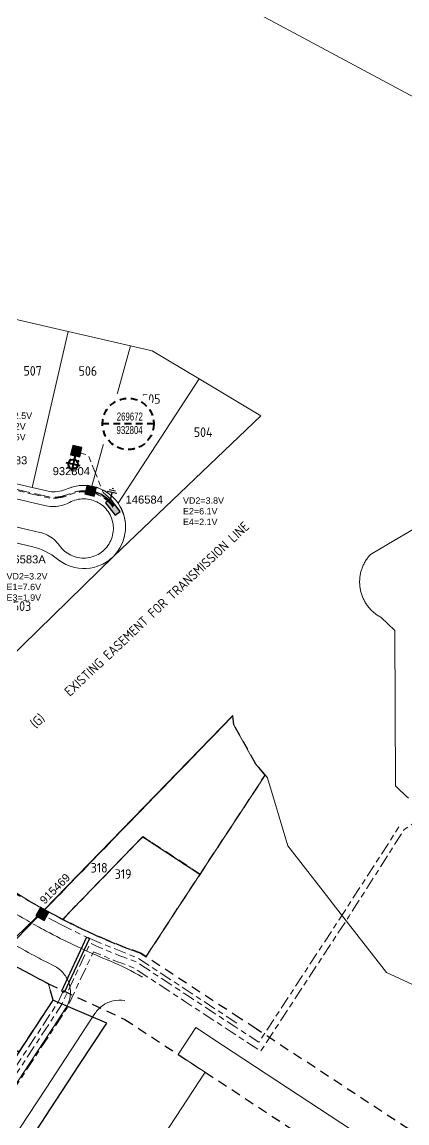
# Model space of a CAD drawing. Header units: metres. Extents: x 286486 to 288014, y 6149260 to 6150844.
# Drawn here: x 287511.6 to 287631.9, y 6149453.8 to 6149797.7 of the extents above; entities that cross this region are included whole.
import ezdxf
from ezdxf.enums import TextEntityAlignment as Align

# ---------------------------------------------------------------- set-up
doc = ezdxf.new("R2010")
doc.units = ezdxf.units.M
for name, pattern in [('Cable Exist UG', [8.2, 4, -1.2, 1.8, -1.2]), ('Dash', [5, 3, -2]), ('IE Trench LV', [6.5, 5, -1.5])]:
    doc.linetypes.add(name, pattern=pattern)
doc.layers.get('0').update_dxf_attribs({"color": 6})
for name, color, linetype in [('_User Dimensions', 7, 'Continuous'), ('_User Miscellaneous12', 7, 'Continuous'), ('_User Stage 5 Lots', 7, 'Continuous'), ('_User Stage 5 LV', 7, 'Continuous'), ('_User Stage 5 Pillars', 7, 'Continuous'), ('Mains_LV_New_R17', 2, 'Continuous'), ('Notes_HV_MISC', 7, 'Continuous'), ('Notes_LV_MISC', 7, 'Continuous'), ('Notes_SL_MISC', 7, 'Continuous'), ('SupportsUG_SP_LV_SL_EXT', 7, 'Continuous'), ('UG_Details_SP_MISC', 7, 'Continuous')]:
    doc.layers.add(name, color=color, linetype=linetype)
for name, color, linetype, lineweight in [('_User Kerbs', 2, 'Continuous', 5), ('_User Stage 5 Columns', 7, 'Continuous', 5), ('_User Stage 5 Trench', 255, 'Continuous', 5), ('Cadastre Developer_SP_NEW', 2, 'Continuous', 5), ('Cadastre Land Parcels_SP_EXT', 9, 'Continuous', 5), ('Cadastre Roads_SP_NEW', 251, 'Continuous', 5)]:
    doc.layers.add(name, color=color, linetype=linetype, lineweight=lineweight)
doc.styles.add('COLUMN_LABEL', font='arial.ttf')
doc.styles.add('iecARIAL', font='arial.ttf', dxfattribs={"height": 2})
doc.styles.add('LotNum', font='isocp.shx', dxfattribs={"height": 1.8})
doc.styles.add('POLE_LABEL', font='arial.ttf')
doc.styles.get("Standard").update_dxf_attribs({"font": 'arial.ttf'})
doc.linetypes.add('Cable 5', pattern='A,10,-1,["o",Standard,S=2,R=0,X=-1,Y=-0.7],-1e-05,["o",Standard,S=2,R=0,X=-0.2,Y=-0.7],-1.2', length=12.20001)
doc.linetypes.add('Cable New UG', pattern='A,7,-0.25,["x",Standard,S=2,R=0,X=0.2,Y=-0.8],-2.1', length=9.35)

# ---------------------------------------------------------------- blocks, each defined once
blk = doc.blocks.new('COLUMN_EXT')
blk.add_hatch(color=256).paths.add_polyline_path([(-1.49, 1.48), (-1.49, -1.49), (1.48, -1.49), (1.48, 1.48)])
blk.add_lwpolyline([(-1.49, -1.49), (1.48, -1.49), (1.48, 1.48), (-1.49, 1.48)], close=True)
for tag, height, style, flags, p in [('STRUCTURE_PLANT_NUMBER', 0.2, 'POLE_LABEL', 9, (1.81, 0.03)), ('ASSET_NUM', 2.5, 'COLUMN_LABEL', 8, (2, 2)), ('STREET_CODE', 0.2, 'COLUMN_LABEL', 9, (1.81, -0.2))]:
    blk.add_attdef(tag, text='', height=height, dxfattribs=dict(style=style, flags=flags)).set_placement(p, align=Align.MIDDLE_LEFT)
at = {"flags": 1}
blk.add_attdef('Z', (1.81, -2.35), '', height=0.2, dxfattribs=at)
at = {"flags": 9}
for tag, p in [('COLUMN_TYPE', (1.81, -0.4)), ('OWNED_BY', (1.81, -0.6)), ('STATE', (1.81, -0.8)), ('USAGE', (1.81, -1)), ('STREETNAME', (1.81, -1.6)), ('SUBURB', (1.81, -1.8)), ('LEGEND', (1.81, -1.2)), ('LOCATION', (1.81, -1.4)), ('NOTES', (1.81, -2))]:
    blk.add_attdef(tag, text='', height=0.2, dxfattribs=at).set_placement(p, align=Align.MIDDLE_LEFT)
blk = doc.blocks.new('Earth')
for p, q in [((0, -2.04), (0, 0)), ((-1.5, -2.04), (1.5, -2.04)), ((-1, -2.64), (1, -2.64)), ((-0.25, -3.24), (0.25, -3.24))]:
    blk.add_line(p, q)
blk = doc.blocks.new('*U14')
blk.add_hatch(color=256).paths.add_polyline_path([(-2.475, 3), (-2.475, 1.02), (2.475, 1.02), (2.475, 3)])
blk.add_lwpolyline([(-2.475, 1.02), (2.475, 1.02), (2.475, 3), (-2.475, 3)], close=True)
at = {"style": 'iecARIAL', "flags": 8}
blk.add_attdef('ASSET_NUM', (1.5, 3.5), '', height=2.5, dxfattribs=at)
for tag, p, flags in [('OWNED_BY', (0, -0.2), 9), ('STATE', (0, -0.4), 9), ('SUPPORT_TYPE', (0, -0.6), 9), ('STREETNAME', (0, -1.8), 9), ('SUBURB', (0, -2), 1), ('USAGE', (0, -0.8), 9), ('LEGEND', (0, -1), 9), ('LOCATION', (0, -1.2), 9), ('NOTES', (0, -1.4), 9), ('PARENT', (0, -1.6), 9)]:
    blk.add_attdef(tag, p, '', height=0.2, dxfattribs=dict(flags=flags))
blk = doc.blocks.new('SL_LANTERN_EXT')
at = {"lineweight": 40}
for p, q in [((-2.25, 4.22), (2.25, 4.22)), ((-1.46, 5.68), (-1.06, 5.28)), ((0, 1.97), (0, 6.47)), ((1.46, 5.68), (1.06, 5.28)), ((-1.46, 2.76), (-1.06, 3.16)), ((0, 0), (0, 2.72)), ((1.46, 2.76), (1.06, 3.16))]:
    blk.add_line(p, q, dxfattribs=at)
blk.add_circle((0, 4.22), 1.5, dxfattribs=at)
at = {"style": 'iecARIAL', "flags": 8}
blk.add_attdef('ASSET_NUM', (1.5, 1.5), '', height=2.5, dxfattribs=at)
for tag, p, height, flags in [('OPERATING_VOLTAGE', (0.98, -1.65), 0.2, 9), ('ORIENTATION', (0.98, -1.85), 0.2, 9), ('OWNED_BY', (0.98, -2.05), 0.2, 9), ('STATE', (0.98, -2.25), 0.2, 9), ('CONSTRUCTED_VOLTAGE', (0.98, -0.65), 0.2, 9), ('CONTROL_TYPE', (0.98, -0.85), 0.2, 9), ('LANTERN_PURPOSE', (0.98, -1.05), 0.2, 9), ('LANTERN_TYPE', (0.98, -1.25), 0.2, 9), ('NO_PHASES', (0.98, -1.45), 0.2, 9), ('USAGE', (0.98, -2.45), 0.2, 9), ('CEXIST', (0.98, -2.65), 0.2, 9), ('CNEW', (0.98, -2.85), 0.2, 9), ('CNUMBER', (0.98, -3.05), 0.2, 9), ('CREMOVE', (0.98, -3.25), 0.2, 9), ('CREPLACE', (0.98, -3.45), 0.2, 9), ('LNUMBER', (2.18, -3.25), 2.5, 8), ('LKINGHEIGHT', (0.98, -3.65), 0.2, 9), ('LBRACKET', (0.98, -3.85), 0.2, 9), ('LBRACKETVOCAB', (0.98, -4.05), 0.2, 9), ('LCATEGORY', (0.98, -4.25), 0.2, 9), ('LCHARGE1', (0.98, -4.45), 0.2, 9), ('LCHARGE1PERCENT', (0.98, -4.65), 0.2, 9), ('LCHARGE2', (0.98, -4.85), 0.2, 9), ('LCHARGE2PERCENT', (0.98, -5.05), 0.2, 9), ('LCHARGE3', (0.98, -5.25), 0.2, 9), ('LCHARGE3PERCENT', (0.98, -5.45), 0.2, 9), ('LEXIST', (0.98, -5.65), 0.2, 9), ('LLAMP', (0.98, -5.85), 0.2, 9), ('LLAMPVOCAB', (0.98, -6.05), 0.2, 9), ('LMAST', (0.98, -6.25), 0.2, 9), ('LMASTVOCAB', (0.98, -6.45), 0.2, 9), ('LNEW', (0.98, -6.65), 0.2, 9), ('LANTNUMBER', (0.98, -6.85), 0.2, 9), ('STREETNAME', (0.98, -9.25), 0.2, 9), ('SUBURB', (0.98, -9.45), 0.2, 1), ('LOUTREACH', (0.98, -7.25), 0.2, 9), ('LOUTREACHVOCAB', (0.98, -7.45), 0.2, 9), ('LRATECODE', (0.98, -7.65), 0.2, 9), ('LREMOVE', (0.98, -7.85), 0.2, 9), ('LREPLACE', (0.98, -8.05), 0.2, 9), ('LTYPE', (0.98, -8.25), 0.2, 9), ('LTYPEVOCAB', (0.98, -8.45), 0.2, 9), ('LEGEND', (0.98, -8.65), 0.2, 9), ('LOCATION', (0.98, -8.85), 0.2, 9), ('NOTES', (0.98, -9.05), 0.2, 9)]:
    blk.add_attdef(tag, p, '', height=height, dxfattribs=dict(flags=flags))
blk = doc.blocks.new('SLANTERN_NUM_EXT')
blk.add_wipeout([(-0.31, 10), (-0.94, 9.96), (-1.57, 9.88), (-2.18, 9.76), (-2.79, 9.61), (-3.39, 9.41), (-3.97, 9.18), (-4.54, 8.91), (-5.09, 8.61), (-5.62, 8.27), (-6.13, 7.91), (-6.62, 7.5), (-7.07, 7.07), (-7.5, 6.62), (-7.91, 6.13), (-8.27, 5.62), (-8.61, 5.09), (-8.91, 4.54), (-9.18, 3.97), (-9.41, 3.39), (-9.61, 2.79), (-9.76, 2.18), (-9.88, 1.57), (-9.96, 0.94), (-10, 0.31), (-10, -0.31), (-9.96, -0.94), (-9.88, -1.57), (-9.76, -2.18), (-9.61, -2.79), (-9.41, -3.39), (-9.18, -3.97), (-8.91, -4.54), (-8.61, -5.09), (-8.27, -5.62), (-7.91, -6.13), (-7.5, -6.62), (-7.07, -7.07), (-6.62, -7.5), (-6.13, -7.91), (-5.62, -8.27), (-5.09, -8.61), (-4.54, -8.91), (-3.97, -9.18), (-3.39, -9.41), (-2.79, -9.61), (-2.18, -9.76), (-1.57, -9.88), (-0.94, -9.96), (-0.31, -10), (0.31, -10), (0.94, -9.96), (1.57, -9.88), (2.18, -9.76), (2.79, -9.61), (3.39, -9.41), (3.97, -9.18), (4.54, -8.91), (5.09, -8.61), (5.62, -8.27), (6.13, -7.91), (6.62, -7.5), (7.07, -7.07), (7.5, -6.62), (7.91, -6.13), (8.27, -5.62), (8.61, -5.09), (8.91, -4.54), (9.18, -3.97), (9.41, -3.39), (9.61, -2.79), (9.76, -2.18), (9.88, -1.57), (9.96, -0.94), (10, -0.31), (10, 0.31), (9.96, 0.94), (9.88, 1.57), (9.76, 2.18), (9.61, 2.79), (9.41, 3.39), (9.18, 3.97), (8.91, 4.54), (8.61, 5.09), (8.27, 5.62), (7.91, 6.13), (7.5, 6.62), (7.07, 7.07), (6.62, 7.5), (6.13, 7.91), (5.62, 8.27), (5.09, 8.61), (4.54, 8.91), (3.97, 9.18), (3.39, 9.41), (2.79, 9.61), (2.18, 9.76), (1.57, 9.88), (0.94, 9.96), (0.31, 10)])
at = {"linetype": 'Dash', "lineweight": 40, "ltscale": 0.7}
blk.add_line((8, 0), (-8, 0), dxfattribs=at)
blk.add_circle((0, 0), 8, dxfattribs=at)
at = {"lineweight": 40, "width": 0.7}
for tag, p in [('SNUMBER', (0.51, 1.05)), ('CNUMBER', (0.44, -3.15))]:
    blk.add_attdef(tag, text='', height=2.5, dxfattribs=at).set_placement(p, align=Align.CENTER)
at = {"lineweight": 40, "flags": 1}
blk.add_attdef('Z', (0, 0), '', height=0.2, dxfattribs=at)

msp = doc.modelspace()

# ---------------------------------------------------------------- linework, layer by layer
at = {"layer": '_User Dimensions', "lineweight": 0}
msp.add_lwpolyline([(287518.70935, 6149520.41688), (287518.70935, 6149520.41688, -0.077943153), (287469.94904, 6149558.58492), (287465.42936, 6149563.27341)], format="xyb", dxfattribs=at)
at = {"layer": '_User Kerbs', "color": 251, "linetype": 'Continuous', "flags": 128}
for points in [[(287412.95186, 6149671.22569), (287413.29045, 6149671.14722), (287427.9032, 6149667.76084), (287442.51594, 6149664.37445), (287457.12869, 6149660.98807), (287471.74144, 6149657.60168), (287486.35419, 6149654.21529), (287500.96693, 6149650.82891), (287515.57968, 6149647.44252), (287519.17323, 6149646.60975), (287519.17323, 6149646.60975)], [(287469.79318, 6149649.28685), (287469.81346, 6149649.28216), (287484.4262, 6149645.89577), (287499.03895, 6149642.50938), (287513.6517, 6149639.123), (287517.24537, 6149638.29019)]]:
    msp.add_lwpolyline(points, dxfattribs=at)
at = {"layer": '_User Kerbs', "color": 251, "linetype": 'Continuous'}
for points, elevation in [([(287519.17323, 6149646.60975, 0.122286821), (287524.10287, 6149646.68687, 0.061487925), (287526.42897, 6149647.62088, -0.063529537), (287528.60975, 6149648.48626, -0.128792127), (287533.30737, 6149648.46136, -0.128792127), (287537.38959, 6149646.13676, -0.128792127), (287539.80807, 6149642.10945, -0.128792127), (287539.94171, 6149637.41366, -0.128792127), (287537.7562, 6149633.25532, -0.128792127), (287533.81279, 6149630.70232, -0.128792127), (287529.12418, 6149630.41029, -0.128792127), (287524.89446, 6149632.45423, -0.063529537), (287523.31662, 6149634.19064, 0.061487924), (287521.63847, 6149636.0526, 0.122286821), (287517.24525, 6149638.29022)], 21.91685), ([(287525.24002, 6149489.59106), (287522.94711, 6149486.08949), (287511.99069, 6149469.35758), (287501.03426, 6149452.62567), (287490.07783, 6149435.89377), (287479.12141, 6149419.16186), (287468.16498, 6149402.42995), (287457.20856, 6149385.69804), (287446.25213, 6149368.96613), (287435.29571, 6149352.23423), (287430.29497, 6149344.98768, -0.173888165), (287423.76172, 6149341.85788, -0.196990352), (287415.95467, 6149344.15856), (287409.45626, 6149349.36855), (287406.02334, 6149352.12084), (287394.17563, 6149362.00797, -0.002104506), (287391.68862, 6149364.18613)], 32.3719), ([(287534.40724, 6149488.00159), (287530.09164, 6149481.4111), (287519.13521, 6149464.67919), (287508.17878, 6149447.94728), (287497.22236, 6149431.21537), (287486.26593, 6149414.48346), (287475.30951, 6149397.75156), (287464.35308, 6149381.01965), (287453.39666, 6149364.28774), (287442.44023, 6149347.55583), (287436.36792, 6149338.98344, -0.173888165), (287424.63486, 6149333.36263, -0.196990352), (287410.61418, 6149337.49441), (287404.11432, 6149342.70557), (287400.68141, 6149345.45786), (287388.57611, 6149355.55994, -0.002054699), (287386.09495, 6149357.73255)], 32.3719)]:
    msp.add_lwpolyline(points, format="xyb", dxfattribs=dict(at, elevation=elevation))
for points in [[(287514.48931, 6149516.3566, -0.003847876), (287511.75201, 6149517.94246, -0.011916163), (287503.43516, 6149523.11769, -0.023835711), (287487.58783, 6149534.62662, -0.023835711), (287472.90787, 6149547.59167), (287459.04542, 6149561.81328), (287445.1641, 6149576.2115), (287436.48149, 6149585.21743)], [(287549.31547, 6149499.36494, 0.03382501), (287539.11666, 6149504.43317, 0.001531251), (287538.63937, 6149504.62965), (287538.50043, 6149504.68635), (287538.04708, 6149504.87196, -0.023835711), (287520.30598, 6149513.16936, -0.007311941), (287515.02992, 6149516.05001)], [(287521.59514, 6149502.92826, -0.006909764), (287516.32356, 6149505.61476, -0.009661122), (287509.08175, 6149509.61296)]]:
    msp.add_lwpolyline(points, format="xyb", dxfattribs=at)
for centre, start, end in [((287517.51824, 6149494.64745, 22.66385), 39.5362485, 63.7875548), ((287517.51824, 6149494.64745, 22.66385), 15.2849421, 39.5362484), ((287517.51824, 6149494.64745, 22.66385), 351.0336357, 15.2849421), ((287517.51824, 6149494.64745, 22.66385), 326.7823294, 351.0336357), ((287542.12901, 6149482.9452, 21.23433), 102.3455881, 124.5639587), ((287542.12901, 6149482.9452, 21.23433), 80.1272175, 102.345588), ((287542.12901, 6149482.9452, 21.23433), 124.5639587, 146.7823294)]:
    msp.add_arc(centre, 9.23, start, end, dxfattribs=at)
at = {"layer": '_User Miscellaneous12', "lineweight": 0}
for points in [[(287524.27375, 6149517.41504), (287549.29999, 6149543.22497), (287567.2275, 6149531.46128), (287587.57813, 6149562.47503), (287584.5253, 6149566.05421), (287577.7783, 6149578.19882), (287577.47869, 6149580.99591), (287518.70035, 6149520.4076)], [(287504.33037, 6149505.4848), (287519.87094, 6149497.25104), (287521.29273, 6149492.1882), (287510.68681, 6149475.99093), (287489.23656, 6149490.0365)]]:
    msp.add_lwpolyline(points, close=True, dxfattribs=at)
at = {"layer": '_User Miscellaneous12', "linetype": 'Dash'}
for points in [[(287587.64545, 6149562.48976), (287584.5924, 6149566.06966), (287577.8455, 6149578.21378), (287577.54656, 6149581.01081), (287518.76758, 6149520.4219), (287524.34091, 6149517.42953), (287549.36763, 6149543.2406), (287567.29524, 6149531.47682), (287587.64545, 6149562.48976)], [(287761.32151, 6149367.38908), (287730.92272, 6149388.77967), (287726.84261, 6149390.26106), (287722.22086, 6149392.97817), (287710.02198, 6149400.98151), (287645.00371, 6149443.69461), (287584.79367, 6149483.20222), (287579.7753, 6149486.4891), (287550.39765, 6149505.72494), (287548.72535, 6149506.82303), (287543.79874, 6149508.6596), (287538.42815, 6149510.83358), (287533.8656, 6149512.82406), (287529.42292, 6149514.89593), (287524.34091, 6149517.42953), (287502.39832, 6149529.19776), (287488.02842, 6149514.27585), (287519.93819, 6149497.26579), (287543.71735, 6149486.1872), (287568.8151, 6149469.71878), (287750.29915, 6149350.59657), (287761.32151, 6149367.38908)], [(287504.39768, 6149505.49999), (287489.35145, 6149490.10007), (287510.75388, 6149476.00543), (287521.36038, 6149492.20302), (287519.93819, 6149497.26579), (287504.39768, 6149505.49999)]]:
    msp.add_lwpolyline(points, close=True, dxfattribs=at)
at = {"layer": '_User Miscellaneous12', "lineweight": 0}
msp.add_lwpolyline([(287524.27375, 6149517.41504), (287549.29999, 6149543.22497), (287567.2275, 6149531.46128), (287550.33012, 6149505.71019), (287548.65797, 6149506.80742, -0.033308587), (287524.27375, 6149517.41504, 6544.583663611)], format="xyb", dxfattribs=at)
at = {"layer": '_User Miscellaneous12', "linetype": 'Dash'}
msp.add_lwpolyline([(287567.29524, 6149531.47682), (287549.36763, 6149543.2406), (287524.34091, 6149517.42953), (287524.34091, 6149517.42953, 0.033308248), (287548.72535, 6149506.82303), (287548.72535, 6149506.82303), (287550.39765, 6149505.72494)], format="xyb", close=True, dxfattribs=at)
at = {"layer": '_User Miscellaneous12', "flags": 128}
msp.add_lwpolyline([(287494.35967, 6149418.19806), (287519.01097, 6149455.84529), (287529.4193, 6149471.74078), (287538.11461, 6149485.02018), (287521.29273, 6149492.1882), (287510.68681, 6149475.99093), (287500.55239, 6149460.51374), (287490.41797, 6149445.03655)], dxfattribs=at)
at = {"layer": '_User Stage 5 Trench', "linetype": 'IE Trench LV', "flags": 128}
for points in [[(287533.08997, 6149651.06973, 0.075087624), (287529.71752, 6149651.19909, 0.075087623), (287526.45728, 6149650.32673, -0.058667714), (287523.61102, 6149649.46452, -0.053396052), (287520.52295, 6149649.24722), (287514.40525, 6149650.66495), (287497.80481, 6149654.51194)], [(287540.23652, 6149646.44414, 0.096852561), (287537.11549, 6149649.45565, 0.09685256), (287533.08997, 6149651.06973)]]:
    msp.add_lwpolyline(points, format="xyb", dxfattribs=at)
at = {"layer": 'Cadastre Developer_SP_NEW', "color": 2, "lineweight": 0}
for points in [[(287634.46764, 6149774.00429), (287545.18995, 6149821.897), (287464.33151, 6149865.24517), (287432.00054, 6149882.58478), (287395.75519, 6149902.02237), (287392.16535, 6149903.93398), (287339.34845, 6149932.06394), (287293.0308, 6149956.95466), (287253.34649, 6149978.17454), (287208.37123, 6150002.22336), (287161.63188, 6150027.21513), (287094.61737, 6150063.04841), (287059.34262, 6150081.91034)], [(287632.41462, 6149555.28522), (287631.57952, 6149556.04294), (287630.74999, 6149556.80569), (287629.92611, 6149557.57357), (287629.10788, 6149558.34754), (287628.29355, 6149559.1276), (287628.14841, 6149607.63528), (287623.78858, 6149611.75768), (287623.51175, 6149611.90846), (287623.2388, 6149612.06631), (287622.96983, 6149612.23114), (287622.70483, 6149612.40215), (287622.4446, 6149612.58014), (287622.18914, 6149612.76432), (287621.93846, 6149612.95547), (287621.69174, 6149613.15271), (287621.45148, 6149613.35606), (287621.2151, 6149613.56549), (287620.98526, 6149613.78005), (287620.7601, 6149614.00168), (287620.54068, 6149614.22737), (287620.32674, 6149614.46021), (287620.11933, 6149614.69721), (287619.91838, 6149614.93924), (287619.72298, 6149615.18746), (287619.53325, 6149615.43973), (287619.35084, 6149615.69616), (287619.17488, 6149615.95772), (287619.00537, 6149616.22439), (287618.84319, 6149616.49425), (287618.68746, 6149616.76817), (287618.53897, 6149617.04633), (287618.39702, 6149617.32758), (287618.2624, 6149617.61298), (287618.13503, 6149617.90148), (287618.01499, 6149618.19324), (287617.90236, 6149618.48703), (287617.79778, 6149618.78507), (287617.69973, 6149619.08425), (287617.6098, 6149619.38661), (287617.52721, 6149619.69109), (287617.45284, 6149619.99681), (287617.38579, 6149620.30562), (287617.32696, 6149620.6147), (287617.27538, 6149620.9259), (287617.23209, 6149621.23824), (287617.19614, 6149621.55182), (287617.16832, 6149621.86549), (287617.14871, 6149622.18048), (287617.13731, 6149622.49557), (287617.13334, 6149622.81083), (287617.13758, 6149623.12626), (287617.14994, 6149623.44099), (287617.16982, 6149623.75581), (287617.19782, 6149624.06983), (287617.23324, 6149624.38306), (287617.27776, 6149624.6954), (287617.32891, 6149625.00598), (287617.38818, 6149625.31576), (287617.43729, 6149625.53774), (287617.45575, 6149625.62378), (287617.53083, 6149625.92994), (287617.61325, 6149626.23425), (287617.70397, 6149626.53678), (287617.8021, 6149626.8365), (287617.90766, 6149627.13347), (287618.02073, 6149627.42753), (287618.14121, 6149627.71885), (287618.26841, 6149628.00735), (287618.40383, 6149628.29195), (287618.54586, 6149628.57382), (287618.69382, 6149628.85181), (287618.84999, 6149629.12502), (287619.01288, 6149629.3954), (287619.18239, 6149629.66102), (287619.35861, 6149629.92275), (287619.54226, 6149630.17971), (287619.73102, 6149630.43172), (287619.92721, 6149630.67905), (287620.12852, 6149630.92144), (287620.33645, 6149631.15808), (287620.55031, 6149631.38987), (287626.15068, 6149634.68591), (287646.52169, 6149646.67512)], [(286969.61858, 6149458.1295), (287114.54185, 6149447.40141), (287115.79732, 6149464.35801), (287235.70726, 6149469.46257), (287251.9708, 6149437.59199), (287272.11593, 6149404.95158), (287310.61314, 6149355.83052), (287350.40637, 6149316.55855), (287381.80358, 6149292.07257), (287431.43476, 6149259.98495), (287568.81584, 6149469.71812), (287567.72387, 6149470.43397), (287560.40374, 6149475.23803), (287565.91517, 6149483.65453), (287574.32726, 6149478.1326), (287776.74579, 6149345.26426)]]:
    msp.add_lwpolyline(points, dxfattribs=at)
at = {"layer": 'Cadastre Land Parcels_SP_EXT', "linetype": 'Continuous'}
for points in [[(287634.46764, 6149774.00429), (287545.18995, 6149821.897), (287464.33151, 6149865.24517), (287432.00054, 6149882.58478), (287395.75519, 6149902.02237), (287392.16535, 6149903.93398), (287339.34845, 6149932.06394), (287293.0308, 6149956.95466), (287253.34649, 6149978.17454), (287208.37123, 6150002.22336), (287161.63188, 6150027.21513), (287094.61737, 6150063.04841), (287059.34262, 6150081.91034)], [(287632.41462, 6149555.28522), (287631.57952, 6149556.04294), (287630.74999, 6149556.80569), (287629.92611, 6149557.57357), (287629.10788, 6149558.34754), (287628.29355, 6149559.1276), (287628.14841, 6149607.63528), (287623.78858, 6149611.75768), (287623.51175, 6149611.90846), (287623.2388, 6149612.06631), (287622.96983, 6149612.23114), (287622.70483, 6149612.40215), (287622.4446, 6149612.58014), (287622.18914, 6149612.76432), (287621.93846, 6149612.95547), (287621.69174, 6149613.15271), (287621.45148, 6149613.35606), (287621.2151, 6149613.56549), (287620.98526, 6149613.78005), (287620.7601, 6149614.00168), (287620.54068, 6149614.22737), (287620.32674, 6149614.46021), (287620.11933, 6149614.69721), (287619.91838, 6149614.93924), (287619.72298, 6149615.18746), (287619.53325, 6149615.43973), (287619.35084, 6149615.69616), (287619.17488, 6149615.95772), (287619.00537, 6149616.22439), (287618.84319, 6149616.49425), (287618.68746, 6149616.76817), (287618.53897, 6149617.04633), (287618.39702, 6149617.32758), (287618.2624, 6149617.61298), (287618.13503, 6149617.90148), (287618.01499, 6149618.19324), (287617.90236, 6149618.48703), (287617.79778, 6149618.78507), (287617.69973, 6149619.08425), (287617.6098, 6149619.38661), (287617.52721, 6149619.69109), (287617.45284, 6149619.99681), (287617.38579, 6149620.30562), (287617.32696, 6149620.6147), (287617.27538, 6149620.9259), (287617.23209, 6149621.23824), (287617.19614, 6149621.55182), (287617.16832, 6149621.86549), (287617.14871, 6149622.18048), (287617.13731, 6149622.49557), (287617.13334, 6149622.81083), (287617.13758, 6149623.12626), (287617.14994, 6149623.44099), (287617.16982, 6149623.75581), (287617.19782, 6149624.06983), (287617.23324, 6149624.38306), (287617.27776, 6149624.6954), (287617.32891, 6149625.00598), (287617.38818, 6149625.31576), (287617.43729, 6149625.53774), (287617.45575, 6149625.62378), (287617.53083, 6149625.92994), (287617.61325, 6149626.23425), (287617.70397, 6149626.53678), (287617.8021, 6149626.8365), (287617.90766, 6149627.13347), (287618.02073, 6149627.42753), (287618.14121, 6149627.71885), (287618.26841, 6149628.00735), (287618.40383, 6149628.29195), (287618.54586, 6149628.57382), (287618.69382, 6149628.85181), (287618.84999, 6149629.12502), (287619.01288, 6149629.3954), (287619.18239, 6149629.66102), (287619.35861, 6149629.92275), (287619.54226, 6149630.17971), (287619.73102, 6149630.43172), (287619.92721, 6149630.67905), (287620.12852, 6149630.92144), (287620.33645, 6149631.15808), (287620.55031, 6149631.38987), (287626.15068, 6149634.68591), (287646.52169, 6149646.67512)], [(287449.59357, 6149449.83533), (287462.66671, 6149463.43696), (287475.74082, 6149477.03957), (287488.81484, 6149490.6412), (287503.25175, 6149505.66119), (287503.85197, 6149506.29189), (287518.67833, 6149520.47908), (287577.47217, 6149581.06227), (287577.77082, 6149578.26266), (287584.51696, 6149566.11922), (287587.57053, 6149562.53971), (287588.34936, 6149561.62653), (287594.6783, 6149540.36063), (287605.68896, 6149526.22662), (287609.58487, 6149521.22505), (287625.50815, 6149500.78576), (287648.35247, 6149490.28089)]]:
    msp.add_lwpolyline(points, dxfattribs=at)
msp.add_lwpolyline([(287679.84561, 6149822.80683), (287708.11823, 6149853.21507), (287745.93449, 6149893.88473), (287696.8507, 6149939.53671), (287742.64153, 6149981.64107), (287794.32998, 6150026.2531), (287788.30914, 6150031.58777), (287689.40258, 6149946.27984), (287545.18995, 6149821.897), (287634.46764, 6149774.00429), (287679.84561, 6149822.80683)], close=True, dxfattribs=at)
at = {"layer": 'Cadastre Roads_SP_NEW', "color": 2, "lineweight": 0}
for points in [[(287504.8427, 6149636.18902), (287514.63331, 6149633.88013, -0.114613418), (287522.75895, 6149629.89517, 0.092948083), (287526.96695, 6149627.60277, 0.187516183), (287536.37113, 6149628.14195, 0.092948083), (287540.28955, 6149630.90026, 0.174518023), (287543.9329, 6149638.918, 0.174518022), (287541.62977, 6149647.41823, 0.096852561), (287538.0392, 6149650.8828, 0.09685256), (287533.40808, 6149652.7397, 0.075087624), (287529.52827, 6149652.88852, 0.075087623), (287525.77755, 6149651.88493, -0.058667714), (287523.31178, 6149651.13798, -0.050309074), (287520.74288, 6149650.94131), (287514.78904, 6149652.32106), (287498.10615, 6149656.18716)], [(287504.31594, 6149505.58187), (287518.68594, 6149520.39446, -0.077943153), (287469.92563, 6149558.5625), (287465.40595, 6149563.251), (287455.22677, 6149573.80922), (287439.86821, 6149589.73969), (287426.19968, 6149575.071), (287447.74052, 6149552.74854), (287455.38607, 6149544.82575, 0.071687287), (287504.31594, 6149505.58187, 0.27291627)]]:
    msp.add_lwpolyline(points, format="xyb", dxfattribs=at)
at = {"layer": 'Mains_LV_New_R17', "linetype": 'Cable 5'}
msp.add_lwpolyline([(287540.40043, 6149646.55874, 0.096852561), (287537.22416, 6149649.62355, 0.09685256), (287533.1274, 6149651.2662, 0.09685256)], format="xyb", dxfattribs=at)
at = {"layer": 'Notes_HV_MISC', "color": 2, "linetype": 'Cable Exist UG', "lineweight": 0, "flags": 128}
for points in [[(287636.5464, 6149549.16793), (287631.06919, 6149545.46631), (287613.85699, 6149518.45943), (287586.22877, 6149476.2661), (287577.02634, 6149482.29186), (287562.7955, 6149491.61012), (287547.65485, 6149501.54517), (287546.47724, 6149502.3179, -0.016481113), (287533.94013, 6149507.31982), (287525.7394, 6149489.76359), (287514.93765, 6149473.26725), (287504.80323, 6149457.79006), (287494.66881, 6149442.31287), (287484.53439, 6149426.83568), (287481.24755, 6149421.81605), (287471.11312, 6149406.33885), (287460.9787, 6149390.86166), (287450.84428, 6149375.38447), (287440.70986, 6149359.90728), (287429.63895, 6149342.99989), (287419.98841, 6149341.22014, -0.021768091), (287393.06002, 6149362.48022), (287370.63989, 6149383.85545)], [(287387.05359, 6149387.77966), (287379.11255, 6149377.84198), (287394.40168, 6149363.96418, 0.0211944), (287420.46681, 6149343.34209), (287428.43458, 6149344.81151), (287439.03665, 6149361.00289), (287449.17107, 6149376.48008), (287459.30549, 6149391.95728), (287469.43991, 6149407.43447), (287479.57434, 6149422.91166), (287482.86118, 6149427.93129), (287492.9956, 6149443.40848), (287503.13002, 6149458.88568), (287513.26444, 6149474.36287), (287523.98786, 6149490.73957), (287532.95806, 6149509.94311, 0.019176796), (287547.3774, 6149504.11936), (287548.75209, 6149503.21732), (287563.89274, 6149493.28227), (287578.12195, 6149483.96507), (287585.65118, 6149479.03492), (287612.17842, 6149519.54686), (287629.39711, 6149546.26833)]]:
    msp.add_lwpolyline(points, format="xyb", dxfattribs=at)
at = {"layer": 'Notes_LV_MISC', "color": 7, "linetype": 'Cable Exist UG', "lineweight": 0, "flags": 128}
msp.add_lwpolyline([(287540.04033, 6149646.18787, 0.198506188), (287533.03383, 6149650.77503, 0.075087624), (287529.75092, 6149650.90095, 0.075087623), (287526.57723, 6149650.05176, -0.058667714), (287523.66382, 6149649.1692, -0.053884898), (287520.48312, 6149648.94851), (287514.33753, 6149650.3727), (287502.53679, 6149653.1074), (287500.57281, 6149651.50953), (287494.23902, 6149652.97733), (287492.93107, 6149655.33344), (287480.97175, 6149658.10492), (287464.28886, 6149661.97104), (287447.60597, 6149665.83717), (287435.60747, 6149668.61772), (287433.3596, 6149667.08565), (287427.45399, 6149668.45508), (287426.5618, 6149670.71522), (287397.64083, 6149677.42565)], format="xyb", dxfattribs=at)
msp.add_lwpolyline([(287539.30819, 6149648.75101), (287536.99219, 6149650.74152), (287532.30155, 6149662.49015), (287528.51019, 6149663.36877)], dxfattribs=at)
at = {"layer": 'UG_Details_SP_MISC'}
for p, q in [((287531.83535, 6149511.83141), (287523.95204, 6149494.99118)), ((287532.7048, 6149511.4244), (287524.82149, 6149494.58417)), ((287531.83535, 6149511.83141), (287532.27007, 6149511.6279)), ((287532.7048, 6149511.4244), (287532.27007, 6149511.6279)), ((287523.95204, 6149494.99118), (287524.38677, 6149494.78767)), ((287524.82149, 6149494.58417), (287524.38677, 6149494.78767))]:
    msp.add_line(p, q, dxfattribs=at)
at = {"layer": 'UG_Details_SP_MISC', "color": 7, "linetype": 'Cable Exist UG', "lineweight": 0, "flags": 128}
for points in [[(287523.5669, 6149515.95128), (287517.9935, 6149518.94384)], [(287523.54408, 6149515.8796), (287532.27007, 6149511.6279)], [(287578.75592, 6149485.02449), (287564.53814, 6149494.3538), (287547.86414, 6149505.295), (287532.37809, 6149511.5882)]]:
    msp.add_lwpolyline(points, dxfattribs=at)
msp.add_lwpolyline([(287524.38677, 6149494.78767), (287522.78154, 6149491.35861), (287512.10904, 6149475.05966), (287501.97462, 6149459.58247), (287491.84019, 6149444.10528), (287481.70577, 6149428.62808), (287478.41893, 6149423.60845), (287468.28451, 6149408.13126), (287458.15009, 6149392.65407), (287448.01567, 6149377.17688), (287437.88124, 6149361.69968), (287427.58392, 6149345.9737), (287420.71132, 6149344.70626, -0.020819013), (287395.20589, 6149364.91344), (287381.91346, 6149376.86276), (287383.38594, 6149378.41929)], format="xyb", dxfattribs=at)

# ---------------------------------------------------------------- block references
at = {"layer": '_User Stage 5 Columns'}
ref = msp.add_blockref('COLUMN_EXT', (287533.07282, 6149651.29304), dxfattribs=dict(at, rotation=166.9519999999999))
ref.add_attrib('ASSET_NUM', '932804', dxfattribs={"layer": '0', "height": 2.5, "style": 'COLUMN_LABEL'}).set_placement((287521.20307, 6149657.41205), align=Align.MIDDLE_LEFT)
at = {"layer": '_User Stage 5 LV'}
ref = msp.add_blockref('SL_LANTERN_EXT', (287528.57233, 6149663.63958), dxfattribs=dict(at, rotation=166.9635032039919))
ref.add_attrib('ASSET_NUM', '269672', (287539.2526, 6149670.9668), dxfattribs={"layer": '0', "height": 2.5, "style": 'iecARIAL'})
ref = msp.add_blockref('COLUMN_EXT', (287528.57293, 6149663.63951), dxfattribs=dict(at, rotation=166.9519999999999))
ref.add_attrib('ASSET_NUM', '932804', dxfattribs={"layer": '0', "height": 2.5, "style": 'COLUMN_LABEL'}).set_placement((287538.81353, 6149668.52291), align=Align.MIDDLE_LEFT)
at = {"layer": '_User Stage 5 Pillars'}
ref = msp.add_blockref('*U14', (287498.10615, 6149656.18716), dxfattribs=dict(at, rotation=166.9524826670405))
ref.add_attrib('ASSET_NUM', '146583', (287501.62417, 6149659.55139), dxfattribs={"layer": '0', "height": 2.5, "style": 'iecARIAL'})
ref = msp.add_blockref('*U14', (287541.62976, 6149647.4182), dxfattribs=dict(at, rotation=127.743))
ref.add_attrib('ASSET_NUM', '146584', (287544.0093, 6149647.27733), dxfattribs={"layer": '0', "height": 2.5, "style": 'iecARIAL'})
ref = msp.add_blockref('*U14', (287504.8427, 6149636.18902), dxfattribs=dict(at, rotation=346.952))
ref.add_attrib('ASSET_NUM', '146583A', (287505.0678, 6149628.60674), dxfattribs={"layer": '0', "height": 2.5, "style": 'iecARIAL'})
at = {"layer": 'Notes_LV_MISC', "color": 2, "lineweight": 0, "rotation": 167.5437816976767}
msp.add_blockref('Earth', (287539.30819, 6149648.75101), dxfattribs=at)
at = {"layer": 'SupportsUG_SP_LV_SL_EXT'}
ref = msp.add_blockref('COLUMN_EXT', (287517.9979, 6149519.09924), dxfattribs=dict(at, rotation=241.767))
ref.add_attrib('ASSET_NUM', '915469', dxfattribs={"layer": '0', "height": 2.5, "rotation": 45.09, "style": 'COLUMN_LABEL'}).set_placement((287517.80019, 6149522.86809), align=Align.MIDDLE_LEFT)

# ---------------------------------------------------------------- texts
at = {"layer": '_User Miscellaneous12', "lineweight": 0, "style": 'LotNum'}
for s, p in [('318', (287535.74299, 6149535.04015)), ('319', (287543.21742, 6149533.06829))]:
    msp.add_text(s, height=3, dxfattribs=at).set_placement(p, align=Align.TOP_CENTER)
at = {"layer": '_User Stage 5 Lots', "lineweight": 0, "char_height": 3, "width": 8.6113974, "attachment_point": 2, "style": 'LotNum', "bg_fill": 3, "box_fill_scale": 1.5, "bg_fill_color": 256, "bg_fill_true_color": 13158600, "bg_fill_transparency": 0}
for s, insert in [('507', (287514.94994, 6149690.23147)), ('506', (287532.21919, 6149690.19047)), ('505', (287552.01318, 6149681.44343)), ('503', (287511.64045, 6149616.75412))]:
    msp.add_mtext(s, dxfattribs=dict(at, insert=insert))
at = {"layer": 'Notes_LV_MISC', "linetype": 'Cable New UG', "char_height": 2, "attachment_point": 1, "style": 'iecARIAL'}
for s, insert in [('VD2=2.5V\\PE1=7.2V\\PE3=1.5V', (287501.9885, 6149675.72904)), ('VD2=3.8V\\PE2=6.1V\\PE4=2.1V', (287561.93504, 6149649.21689))]:
    msp.add_mtext_dynamic_manual_height_columns(s, width=17.4646073, gutter_width=10, heights=[12.02442], dxfattribs=dict(at, insert=insert))

# ---------------------------------------------------------------- next in the draw order: linework, layer by layer
at = {"layer": '_User Stage 5 Lots', "lineweight": 0}
msp.add_lwpolyline([(287509.39411, 6149704.89635), (287526.077, 6149701.03022), (287514.78904, 6149652.32106), (287498.10615, 6149656.18716)], close=True, dxfattribs=at)
for points in [[(287526.077, 6149701.03022), (287545.54418, 6149696.51886), (287533.40808, 6149652.7397, 0.151026759), (287525.77755, 6149651.88493, -0.058667714), (287523.31178, 6149651.13798, -0.050309073), (287520.74288, 6149650.94131), (287514.78904, 6149652.32106)], [(287545.56066, 6149696.51504), (287552.32567, 6149694.9473), (287566.94032, 6149686.22952), (287541.62977, 6149647.41823, 0.195539362), (287533.40808, 6149652.7397)], [(287566.94032, 6149686.22952), (287586.23693, 6149674.71888), (287540.28955, 6149630.90026, 0.360000412), (287541.62977, 6149647.41823)]]:
    msp.add_lwpolyline(points, format="xyb", close=True, dxfattribs=at)
msp.add_lwpolyline([(287502.21926, 6149593.69678), (287497.63783, 6149598.44759), (287496.25459, 6149598.76467), (287504.8427, 6149636.18902), (287514.63331, 6149633.88013, -0.114613418), (287522.75895, 6149629.89517, 0.187516183), (287531.71959, 6149626.99064, 0.187516183), (287540.28955, 6149630.90026), (287502.21926, 6149593.69678)], format="xyb", dxfattribs=at)

# ---------------------------------------------------------------- next in the draw order: texts
at = {"layer": '_User Miscellaneous12', "lineweight": 0, "style": 'LotNum'}
msp.add_text('(G)      EXISTING EASEMENT FOR TRANSMISSION LINE', height=3, rotation=43.1881697, dxfattribs=at).set_placement((287547.37884, 6149610.48812), align=Align.TOP_CENTER)
at = {"layer": 'Notes_LV_MISC', "linetype": 'Cable New UG', "insert": (287506.79858, 6149625.5755), "char_height": 2, "attachment_point": 1, "style": 'iecARIAL'}
msp.add_mtext_dynamic_manual_height_columns('VD2=3.2V\\PE1=7.6V\\PE3=1.9V', width=17.4646073, gutter_width=10, heights=[12.02442], dxfattribs=at)

# ---------------------------------------------------------------- next in the draw order: texts
at = {"layer": '_User Stage 5 Lots', "lineweight": 0, "insert": (287568.23777, 6149671.07657), "char_height": 3, "width": 8.6113974, "attachment_point": 2, "style": 'LotNum', "bg_fill": 3, "box_fill_scale": 1.5, "bg_fill_color": 256, "bg_fill_true_color": 13158600, "bg_fill_transparency": 0}
msp.add_mtext('504', dxfattribs=at)

# ---------------------------------------------------------------- next in the draw order: linework, layer by layer
at = {"layer": 'Cadastre Roads_SP_NEW', "color": 2, "lineweight": 0}
msp.add_lwpolyline([(287304.60503, 6149448.18211), (287295.26398, 6149461.79666), (287295.26398, 6149461.79666), (287293.47654, 6149464.40185, 0.012443729), (287283.69218, 6149477.09312, 0.008761577), (287276.42983, 6149485.72956, 0.008761577), (287268.86934, 6149494.10623, 0.165908571), (287259.75265, 6149498.97156), (287262.64524, 6149516.73762, -0.103971266), (287275.69453, 6149511.69732, -0.030415347), (287279.01768, 6149509.24058, -0.040473528), (287283.31732, 6149505.00136, -0.010372964), (287292.65748, 6149494.46813, -0.010373281), (287301.5536, 6149483.55728), (287306.94628, 6149483.40315), (287317.38311, 6149468.30256), (287316.86538, 6149462.12891, 0.000009451), (287334.80954, 6149435.97534)], format="xyb", dxfattribs=at)

# ---------------------------------------------------------------- next in the draw order: block references
at = {"layer": 'Notes_SL_MISC'}
msp.add_blockref('SLANTERN_NUM_EXT', (287544.80759, 6149672.15852), dxfattribs=at).add_auto_attribs({'SNUMBER': '269672', 'CNUMBER': '932804'})

doc.saveas('drawing.dxf')
